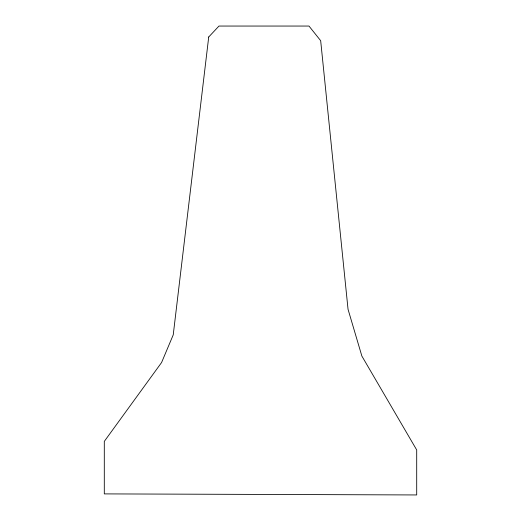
<?xml version="1.0" encoding="UTF-8"?>
<svg xmlns="http://www.w3.org/2000/svg" width="521" height="521" viewBox="0 0 521 521"><rect width="100%" height="100%" fill="white"/><g stroke="black" fill="none" stroke-linecap="round" stroke-linejoin="round"><path stroke-width="0.78" d="M208.719 36.984L173.232 334.866L161.588 362.512L104.298 441.398L104.298 493.895L416.702 494.95L416.702 449.955L361.861 356.051L348.041 309.298L320.675 40.703L308.979 26.05L218.983 26.05L208.719 36.984"/></g></svg>
